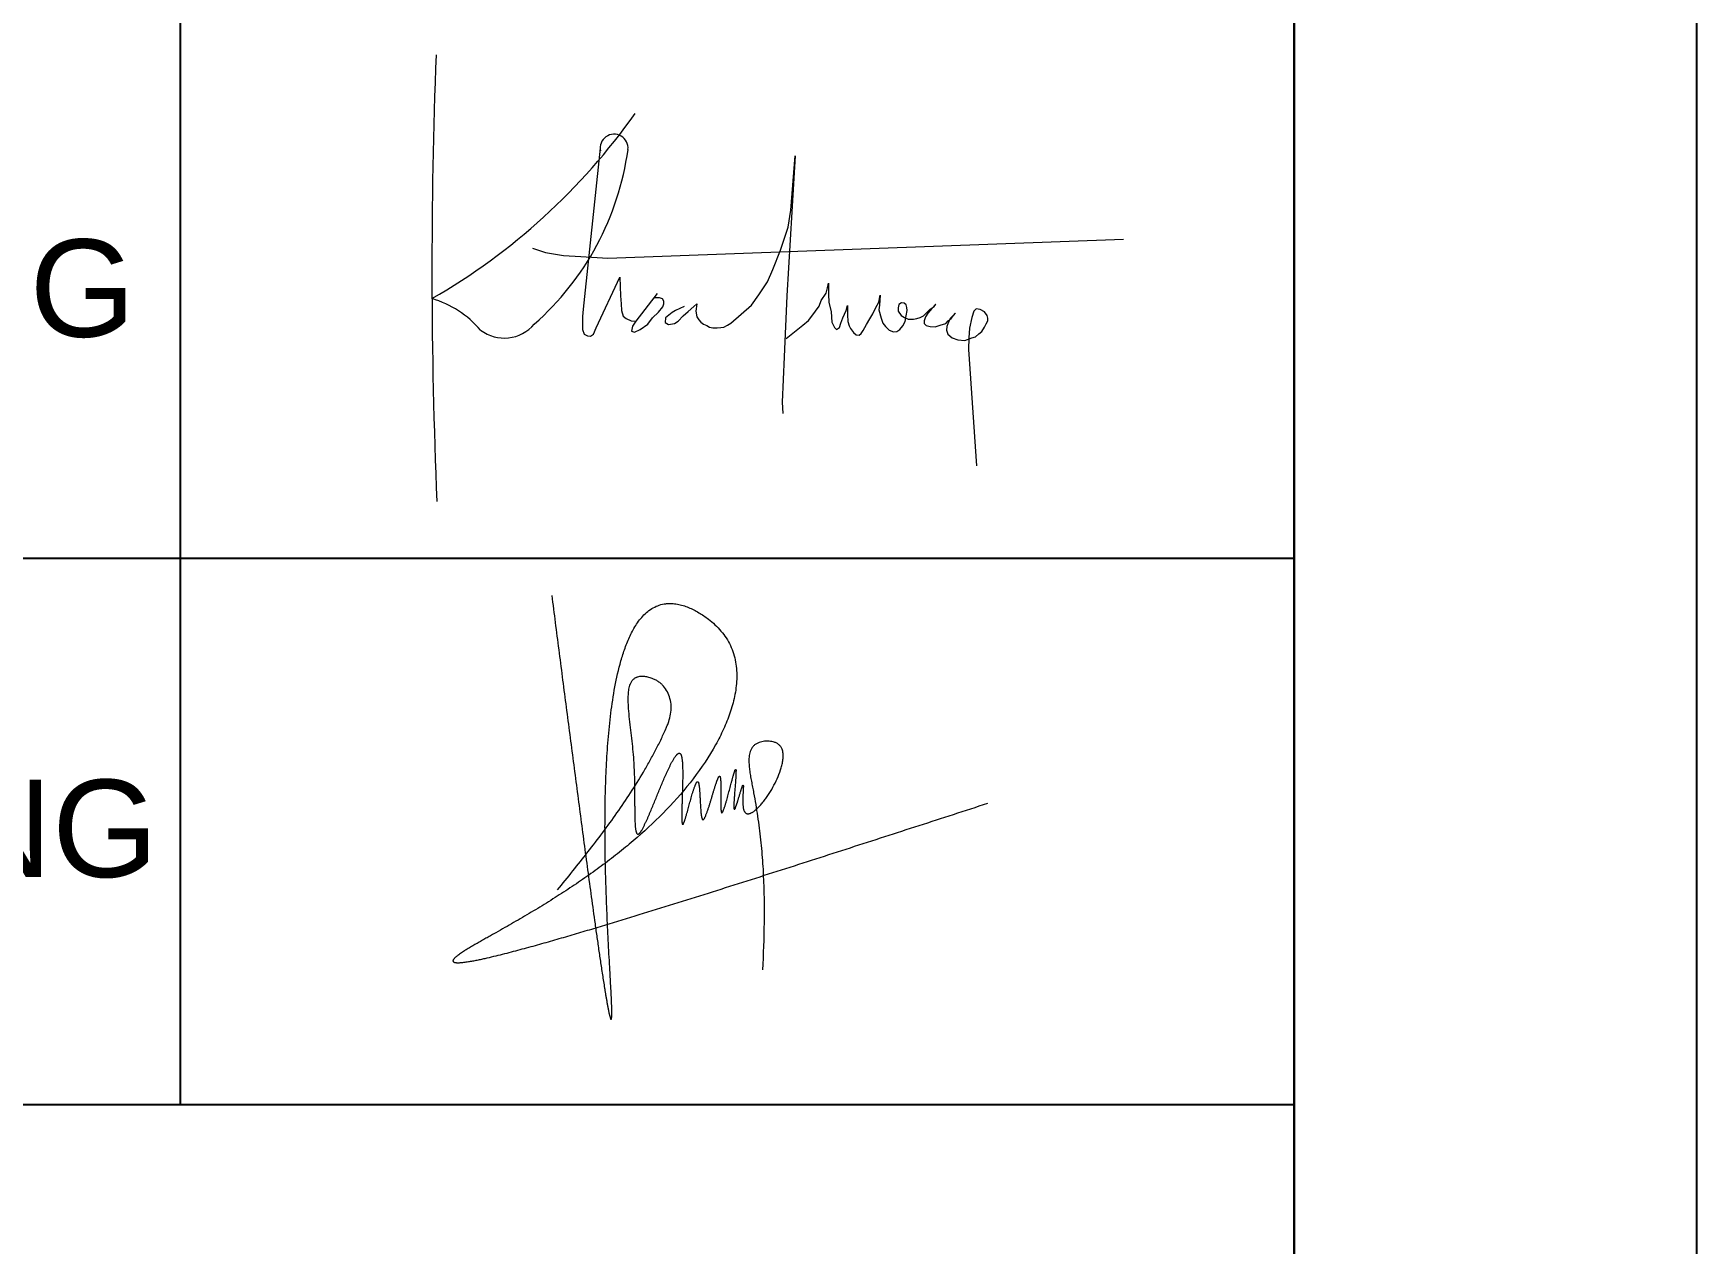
# Model space of a CAD drawing. Header units: millimetres. Extents: x 886808 to 1650903, y -1008069 to 230892.
# Drawn here: x 1071669 to 1083399, y -288127 to -279590 of the extents above; entities that cross this region are included whole.
import ezdxf

# ---------------------------------------------------------------- set-up
doc = ezdxf.new("R2010")
doc.units = ezdxf.units.MM
for name, color, linetype, lineweight in [('A-Wall', 113, 'Continuous', 30), ('co', 66, 'Continuous', 5), ('G-ANNO-TTLB', 6, 'Continuous', 18), ('hatch', 250, 'Continuous', 0)]:
    doc.layers.add(name, color=color, linetype=linetype, lineweight=lineweight)
doc.layers.add('CUA', color=75, linetype='Continuous')
doc.layers.add('TUONG', color=1, linetype='Continuous')
doc.styles.add('Arial_6', font='arial.ttf', dxfattribs={"height": 1.327769})

msp = doc.modelspace()

# ---------------------------------------------------------------- linework, layer by layer
at = {"layer": 'A-Wall', "linetype": 'Continuous', "transparency": 33554636}
msp.add_line((1080561.4, -203167.1), (1080561.4, -315881.7), dxfattribs=at)
at = {"layer": 'co', "transparency": 33554636}
for p, q in [((1075666.8, -280400.3), (1075546.6, -281535.5)), ((1077041.4, -280455), (1076982.9, -281441.8)), ((1077012.1, -280837.6), (1077041.4, -280455)), ((1076992.6, -280957), (1077012.1, -280837.6)), ((1076939, -281120.2), (1076992.6, -280957)), ((1075190, -281105.9), (1075281.8, -281136.5)), ((1075281.8, -281136.5), (1075407.4, -281157.4)), ((1075407.4, -281157.4), (1075529.9, -281163.9)), ((1075720, -281176.8), (1079356.5, -281041.7)), ((1076885.4, -281256.7), (1076939, -281120.2)), ((1075529.9, -281163.9), (1075720, -281176.8)), ((1076846.3, -281344.4), (1076885.4, -281256.7)), ((1075637.8, -281667), (1075804.4, -281310.5)), ((1075804.4, -281310.5), (1075809.1, -281442.2)), ((1076785.4, -281434.5), (1076846.3, -281344.4)), ((1077259.7, -281422.2), (1077270.9, -281385.7)), ((1077270.9, -281385.7), (1077277.2, -281352.2)), ((1077277.2, -281352.2), (1077277.2, -281431.8)), ((1075809.1, -281442.2), (1075813.8, -281498.6)), ((1075813.8, -281498.6), (1075816.6, -281545.6)), ((1076068, -281425.2), (1075917.4, -281620.9)), ((1076057.6, -281457.2), (1076051, -281459.1)), ((1076085.9, -281456.3), (1076057.6, -281457.2)), ((1076105.6, -281463.8), (1076085.9, -281456.3)), ((1076115.1, -281478.9), (1076105.6, -281463.8)), ((1076108.5, -281520.2), (1076115.1, -281499.5)), ((1076115.1, -281499.5), (1076115.1, -281478.9)), ((1076327.6, -281517.8), (1076349.3, -281498.9)), ((1076349.3, -281498.9), (1076341.7, -281549.9)), ((1076589.1, -281635.7), (1076734.2, -281507.6)), ((1076734.2, -281507.6), (1076785.4, -281434.5)), ((1076982.9, -281441.8), (1076963.4, -281873.1)), ((1077210.4, -281514.5), (1077226.3, -281474.8)), ((1077226.3, -281474.8), (1077259.7, -281422.2)), ((1077277.2, -281431.8), (1077278.8, -281487.5)), ((1077278.8, -281487.5), (1077294.8, -281554.3)), ((1077401.4, -281546.4), (1077411, -281509.8)), ((1077411, -281509.8), (1077411, -281547.9)), ((1077608.4, -281528.9), (1077630.7, -281487.5)), ((1077630.7, -281487.5), (1077641.9, -281436.6)), ((1077637.1, -281508.2), (1077632.3, -281541.6)), ((1077641.9, -281436.6), (1077637.1, -281508.2)), ((1077774, -281503.4), (1077769.2, -281527.3)), ((1077791.5, -281492.3), (1077774, -281503.4)), ((1077810.6, -281493.8), (1077791.5, -281492.3)), ((1077823.4, -281506.6), (1077810.6, -281493.8)), ((1077829.7, -281524.1), (1077823.4, -281506.6)), ((1078033.6, -281501.8), (1078004.9, -281532)), ((1078022.4, -281517.7), (1078033.6, -281501.8)), ((1075546.6, -281535.5), (1075542.6, -281587.6)), ((1075542.6, -281587.6), (1075542.6, -281638.3)), ((1075816.6, -281545.6), (1075829.8, -281585.2)), ((1075829.8, -281585.2), (1075850.5, -281602.1)), ((1075850.5, -281602.1), (1075886.3, -281618.1)), ((1075886.3, -281618.1), (1075920.2, -281621.8)), ((1075917.4, -281620.9), (1075893.8, -281656.7)), ((1076002.1, -281642.5), (1076036.9, -281598.3)), ((1076036.9, -281598.3), (1076079.3, -281556.9)), ((1076079.3, -281556.9), (1076108.5, -281520.2)), ((1076128.4, -281597.1), (1076125.5, -281630.1)), ((1076173.7, -281559.3), (1076128.4, -281597.1)), ((1076198.2, -281545.2), (1076173.7, -281559.3)), ((1076190.7, -281637.6), (1076216.2, -281619.7)), ((1076259.6, -281517.8), (1076198.2, -281545.2)), ((1076216.2, -281619.7), (1076251.1, -281583.9)), ((1076251.1, -281583.9), (1076287, -281551.8)), ((1076287, -281551.8), (1076327.6, -281517.8)), ((1076341.7, -281549.9), (1076348.4, -281589.5)), ((1076348.4, -281589.5), (1076361.6, -281612.2)), ((1076361.6, -281612.2), (1076377.6, -281628.2)), ((1077096, -281649.5), (1077136.6, -281614.9)), ((1077136.6, -281614.9), (1077160.3, -281584.4)), ((1077160.3, -281584.4), (1077210.4, -281514.5)), ((1077294.8, -281554.3), (1077299.5, -281627.5)), ((1077299.5, -281627.5), (1077318.6, -281665.7)), ((1077364.8, -281633.9), (1077379.1, -281597.3)), ((1077379.1, -281597.3), (1077401.4, -281546.4)), ((1077411, -281547.9), (1077411, -281576.6)), ((1077411, -281576.6), (1077414.2, -281622.7)), ((1077414.2, -281622.7), (1077423.7, -281653)), ((1077544.7, -281645), (1077568.6, -281603.6)), ((1077568.6, -281603.6), (1077589.3, -281568.6)), ((1077589.3, -281568.6), (1077608.4, -281528.9)), ((1077632.3, -281541.6), (1077648.2, -281600.5)), ((1077648.2, -281600.5), (1077659.4, -281635.5)), ((1077769.2, -281527.3), (1077769.2, -281549.5)), ((1077769.2, -281549.5), (1077788.4, -281579.8)), ((1077788.4, -281579.8), (1077813.8, -281595.7)), ((1077801.1, -281654.6), (1077818.6, -281622.7)), ((1077813.8, -281595.7), (1077837.7, -281606.8)), ((1077818.6, -281622.7), (1077823.4, -281583)), ((1077823.4, -281583), (1077831.3, -281544.8)), ((1077831.3, -281544.8), (1077829.7, -281524.1)), ((1077837.7, -281606.8), (1077875.9, -281606.8)), ((1077875.9, -281606.8), (1077899.8, -281602)), ((1077899.8, -281602), (1077923.7, -281594.1)), ((1077923.7, -281594.1), (1077947.6, -281583)), ((1077947.6, -281583), (1077969.9, -281560.7)), ((1077961.9, -281589.3), (1077950.8, -281618)), ((1077950.8, -281618), (1077950.8, -281637)), ((1077976.2, -281563.9), (1077961.9, -281589.3)), ((1077969.9, -281560.7), (1077993.7, -281536.8)), ((1078004.9, -281532), (1077976.2, -281563.9)), ((1077993.7, -281536.8), (1078022.4, -281517.7)), ((1078103.6, -281637), (1078121.1, -281618)), ((1078135.5, -281602), (1078117.9, -281638.6)), ((1078121.1, -281618), (1078141.8, -281602)), ((1078172.1, -281563.9), (1078135.5, -281602)), ((1078141.8, -281602), (1078159.3, -281581.4)), ((1078159.3, -281581.4), (1078172.1, -281563.9)), ((1078288.3, -281595.7), (1078270.8, -281670.5)), ((1078301, -281551.1), (1078288.3, -281595.7)), ((1078318.6, -281533.6), (1078301, -281551.1)), ((1078345.6, -281538.4), (1078318.6, -281533.6)), ((1078377.5, -281555.9), (1078345.6, -281538.4)), ((1078396.6, -281579.8), (1078377.5, -281555.9)), ((1078388.6, -281640.2), (1078399.8, -281618)), ((1078399.8, -281600.5), (1078396.6, -281579.8)), ((1078399.8, -281618), (1078399.8, -281600.5)), ((1075542.6, -281638.3), (1075542.6, -281680.1)), ((1075542.6, -281680.1), (1075553, -281712.2)), ((1075553, -281712.2), (1075578.5, -281723.4)), ((1075578.5, -281723.4), (1075599.2, -281727.2)), ((1075599.2, -281727.2), (1075620.8, -281711.2)), ((1075620.8, -281711.2), (1075637.8, -281667)), ((1075893.8, -281656.7), (1075888.2, -281690.5)), ((1075888.2, -281690.5), (1075909.8, -281698)), ((1075909.8, -281698), (1075949.4, -281680.2)), ((1075949.4, -281680.2), (1076002.1, -281642.5)), ((1076125.5, -281630.1), (1076149.1, -281644.2)), ((1076149.1, -281644.2), (1076190.7, -281637.6)), ((1076377.6, -281628.2), (1076396.5, -281641.4)), ((1076396.5, -281641.4), (1076418.2, -281651.8)), ((1076418.2, -281651.8), (1076438, -281662.2)), ((1076438, -281662.2), (1076460.7, -281666.9)), ((1076460.7, -281666.9), (1076492.8, -281668.8)), ((1076492.8, -281668.8), (1076517.4, -281665.9)), ((1076517.4, -281665.9), (1076539.1, -281662.2)), ((1076539.1, -281662.2), (1076564.6, -281649.9)), ((1076564.6, -281649.9), (1076589.1, -281635.7)), ((1076978.9, -281742.8), (1077096, -281649.5)), ((1077318.6, -281665.7), (1077333, -281678.4)), ((1077333, -281678.4), (1077353.7, -281665.7)), ((1077353.7, -281665.7), (1077364.8, -281633.9)), ((1077423.7, -281653), (1077431.7, -281672.1)), ((1077431.7, -281672.1), (1077452.4, -281700.7)), ((1077452.4, -281700.7), (1077471.5, -281716.6)), ((1077471.5, -281716.6), (1077492.2, -281718.2)), ((1077492.2, -281718.2), (1077506.5, -281707.1)), ((1077506.5, -281707.1), (1077520.9, -281686.4)), ((1077520.9, -281686.4), (1077544.7, -281645)), ((1077659.4, -281635.5), (1077678.5, -281659.3)), ((1077678.5, -281659.3), (1077705.6, -281683.2)), ((1077705.6, -281683.2), (1077735.8, -281695.9)), ((1077735.8, -281695.9), (1077758.1, -281692.7)), ((1077758.1, -281692.7), (1077780.4, -281678.4)), ((1077780.4, -281678.4), (1077801.1, -281654.6)), ((1077950.8, -281637), (1077966.7, -281651.4)), ((1077966.7, -281651.4), (1077993.7, -281659.3)), ((1077993.7, -281659.3), (1078028.8, -281660.9)), ((1078028.8, -281660.9), (1078065.4, -281648.2)), ((1078065.4, -281648.2), (1078103.6, -281637)), ((1078111.6, -281657.7), (1078110, -281684.8)), ((1078110, -281684.8), (1078119.5, -281711.8)), ((1078117.9, -281638.6), (1078111.6, -281657.7)), ((1078119.5, -281711.8), (1078149.8, -281738.9)), ((1078149.8, -281738.9), (1078189.6, -281753.2)), ((1078237.4, -281756.4), (1078286.7, -281738.9)), ((1078267.6, -281738.9), (1078264.4, -281821.6)), ((1078270.8, -281670.5), (1078267.6, -281738.9)), ((1078286.7, -281738.9), (1078313.8, -281730.9)), ((1078313.8, -281730.9), (1078337.7, -281710.2)), ((1078337.7, -281710.2), (1078358.4, -281694.3)), ((1078358.4, -281694.3), (1078375.9, -281664.1)), ((1078375.9, -281664.1), (1078388.6, -281640.2)), ((1078189.6, -281753.2), (1078237.4, -281756.4)), ((1078264.4, -281821.6), (1078320.8, -282641.6)), ((1076963.4, -281873.1), (1076950.5, -282192.2)), ((1076950.5, -282192.2), (1076955.5, -282271.6))]:
    msp.add_line(p, q, dxfattribs=at)
for centre, radius, start, end in [((1112920.1, -281253.1), 38439.6, 177.7463, 182.44478), ((1072218.4, -277540.9), 4527, 299.98712, 324.71517), ((1075765.2, -280400.3), 98.4, 354.1456, 191.63233), ((1073881.7, -280139.2), 1999.9, 311.32961, 352.20761), ((1074278.1, -282149.4), 716.9, 40.52329, 73.55315), ((1074990.4, -281463.9), 276.2, 232.68133, 320.14702)]:
    msp.add_arc(centre, radius, start, end, dxfattribs=at)
at = {"layer": 'CUA', "color": 4, "transparency": 33554636}
for p, q in [((1072705.6, -271733), (1072705.6, -287145.6)), ((1051093.7, -283292.5), (1080561.4, -283292.5)), ((1051093.7, -287145.6), (1080561.4, -287145.6))]:
    msp.add_line(p, q, dxfattribs=at)
at = {"layer": 'Defpoints', "transparency": 33554636}
msp.add_lwpolyline([(915979, -318719.3), (1083399.1, -318719.3), (1083399.1, -200329.5), (915979, -200329.5)], close=True, dxfattribs=at)
at = {"layer": 'G-ANNO-TTLB', "lineweight": 9, "transparency": 33554636}
for points, knots in [([(1075325.3, -283555.1), (1075341.7, -283682.5), (1075374.6, -283937.4), (1075424, -284319.6), (1075473.7, -284701.8), (1075515.5, -285020.3), (1075549.3, -285275), (1075574.9, -285466), (1075600.9, -285657), (1075622.9, -285816.1), (1075640.8, -285943.3), (1075654.5, -286038.7), (1075666.1, -286118.2), (1075675.5, -286181.7), (1075682.8, -286229.3), (1075690.1, -286276.9), (1075696.4, -286316.6), (1075701.6, -286348.3), (1075705.5, -286372.1), (1075709.6, -286395.8), (1075713.7, -286419.6), (1075717.3, -286439.3), (1075720.2, -286455.1), (1075722.6, -286466.9), (1075724.6, -286476.7), (1075726.2, -286484.6), (1075727.3, -286490.5), (1075728.5, -286496.5), (1075729.7, -286502.5), (1075731.1, -286508.4), (1075732.3, -286513.2), (1075733.5, -286516.9), (1075734.3, -286519.6), (1075735.3, -286522.4), (1075736.2, -286525.2), (1075737, -286528.1), (1075737.6, -286530.6), (1075738, -286532.5), (1075738.2, -286533.6), (1075738.4, -286534.7), (1075738.6, -286536.1), (1075738.9, -286537.7), (1075739.3, -286539.2), (1075739.9, -286540.6), (1075740.6, -286541.6), (1075741.3, -286542.3), (1075741.9, -286542.7), (1075742.6, -286543.1), (1075743.6, -286543.5), (1075744.7, -286543.6), (1075745.6, -286543.5), (1075746.2, -286543.2), (1075746.7, -286542.8), (1075747.2, -286542.2), (1075747.6, -286541), (1075747.8, -286539.4), (1075747.9, -286537.5), (1075747.9, -286535.9), (1075747.8, -286534.7), (1075747.8, -286533.5), (1075747.9, -286532), (1075747.9, -286530.3), (1075748, -286528.2), (1075748.2, -286525.7), (1075748.6, -286521.9), (1075749.1, -286517.4), (1075749.4, -286511.7), (1075749.5, -286505.8), (1075749.5, -286499.7), (1075749.4, -286493.5), (1075749.3, -286487.3), (1075749.1, -286479.2), (1075748.9, -286469.3), (1075748.5, -286453.8), (1075747.9, -286434.3), (1075746.9, -286410.6), (1075745.4, -286379.2), (1075743.4, -286340), (1075740.9, -286292.9), (1075738.2, -286245.8), (1075734.7, -286183.1), (1075730.3, -286104.6), (1075725.3, -286010.5), (1075720.6, -285916.3), (1075716.2, -285822.1), (1075711, -285696.5), (1075705.6, -285539.5), (1075701.6, -285350.9), (1075700.4, -285162.3), (1075702.5, -284973.8), (1075708.7, -284785.3), (1075720, -284597), (1075737.9, -284409.2), (1075764.5, -284222.5), (1075797.1, -284068.6), (1075833.1, -283948), (1075866.6, -283859.8), (1075909.2, -283775.4), (1075964.4, -283698.4), (1076025.5, -283647.2), (1076083.4, -283621.5), (1076117.6, -283614), (1076140.1, -283611.9), (1076153.7, -283611.2), (1076177.6, -283611.3), (1076211.5, -283615.4), (1076251.2, -283625.3), (1076289.7, -283639.3), (1076326.8, -283656.4), (1076374.5, -283682.7), (1076425.2, -283717.1), (1076477.2, -283761), (1076519.8, -283805), (1076556.8, -283853.9), (1076596.7, -283925.3), (1076627, -284023.6), (1076633.6, -284146.4), (1076617.2, -284268), (1076583.8, -284385.8), (1076538, -284499.2), (1076457.5, -284657.3), (1076327.9, -284850.7), (1076139, -285067.6), (1075964.4, -285231.6), (1075817.4, -285354.3), (1075703.9, -285442.4), (1075587.8, -285526.9), (1075469.4, -285608), (1075348.9, -285686.3), (1075247.2, -285749.3), (1075165.1, -285798.5), (1075103.2, -285834.9), (1075041.1, -285870.9), (1074978.8, -285906.5), (1074926.7, -285935.9), (1074885, -285959.5), (1074853.7, -285977.1), (1074822.5, -285994.8), (1074791.3, -286012.6), (1074765.5, -286027.6), (1074744.9, -286039.8), (1074725.5, -286051.4), (1074706.8, -286062.9), (1074689, -286074.5), (1074675.8, -286083.4), (1074665.1, -286091.2), (1074656.7, -286097.7), (1074650.5, -286102.8), (1074645.5, -286107.2), (1074641.7, -286110.9), (1074638.9, -286113.7), (1074636.3, -286116.6), (1074633.9, -286119.8), (1074631.6, -286123.2), (1074630, -286126.3), (1074629.2, -286128.8), (1074628.9, -286130.5), (1074629, -286131.8), (1074629.2, -286133.1), (1074629.9, -286135.4), (1074631.8, -286138.3), (1074635.1, -286140.6), (1074638.3, -286141.8), (1074640.9, -286142.5), (1074643.6, -286143.1), (1074646.9, -286143.7), (1074650.8, -286144.2), (1074654.7, -286144.5), (1074660, -286144.8), (1074666.6, -286144.9), (1074674.6, -286144.6), (1074682.6, -286144.1), (1074690.5, -286143.5), (1074701.1, -286142.5), (1074714.3, -286140.9), (1074730.1, -286138.6), (1074745.8, -286136.1), (1074761.5, -286133.4), (1074782.4, -286129.5), (1074808.4, -286124.3), (1074839.6, -286117.7), (1074881, -286108.4), (1074932.7, -286096.1), (1074994.5, -286080.6), (1075056.2, -286064.6), (1075138.2, -286042.6), (1075240.6, -286014.3), (1075363.1, -285979.4), (1075485.5, -285943.7), (1075607.6, -285907.4), (1075770.4, -285858.5), (1075973.5, -285796.3), (1076216.9, -285720.7), (1076460, -285644.3), (1076703, -285567.3), (1077026.7, -285464), (1077431.1, -285334), (1077916.1, -285177.1), (1078239.4, -285072.3), (1078401, -285019.9)], [0, 0, 0, 0, 1.0080318, 2.0160637, 3.0240955, 4.0321274, 4.5361433, 5.0401592, 5.5441752, 6.0481911, 6.3001991, 6.552207, 6.804215, 6.930219, 7.0562229, 7.1822269, 7.3082309, 7.3712329, 7.4342349, 7.4972369, 7.5602389, 7.6232409, 7.6547419, 7.6862429, 7.7177438, 7.7334943, 7.7492448, 7.7649953, 7.7807458, 7.7964963, 7.8122468, 7.8201221, 7.8279973, 7.8358726, 7.8437478, 7.8516231, 7.8594983, 7.863436, 7.8654048, 7.8673736, 7.8713112, 7.8752488, 7.8791864, 7.8831241, 7.8870617, 7.8890305, 7.8909993, 7.8929681, 7.8949369, 7.8988746, 7.9008434, 7.9028122, 7.904781, 7.9067498, 7.9106874, 7.9146251, 7.9185627, 7.9225003, 7.9244691, 7.9264379, 7.9303756, 7.9343132, 7.9382508, 7.9461261, 7.9540013, 7.9697518, 7.9855023, 8.0012528, 8.0170033, 8.0327538, 8.0485043, 8.0642548, 8.0950784, 8.1259021, 8.1875494, 8.2491967, 8.310844, 8.4341386, 8.5574332, 8.6807278, 8.8040224, 9.0506116, 9.2972008, 9.54379, 9.7903792, 10.0369684, 10.5301468, 11.0233252, 11.5165036, 12.009682, 12.5028603, 12.9960387, 13.4892171, 13.9823955, 14.4755739, 14.7221631, 14.9687523, 15.2153415, 15.4619307, 15.7085199, 15.8318145, 15.9551091, 15.9817886, 16.0084681, 16.0618271, 16.168545, 16.2752629, 16.3819809, 16.4886988, 16.5954168, 16.8088527, 16.9686385, 17.1284244, 17.2882103, 17.4479961, 17.7675678, 18.0871396, 18.4067113, 18.726283, 19.0458547, 19.3654265, 20.116469, 20.8675115, 21.6185541, 21.9940753, 22.3695966, 22.7451179, 23.1206391, 23.4961604, 23.8716817, 24.0594423, 24.2472029, 24.4349636, 24.6227242, 24.8104848, 24.9043651, 24.9982454, 25.0921258, 25.1860061, 25.2798864, 25.3268266, 25.3737667, 25.4570875, 25.4987479, 25.5404083, 25.5820686, 25.6028988, 25.623729, 25.6445592, 25.6549743, 25.6653894, 25.6758045, 25.6862196, 25.6966347, 25.7070498, 25.7122574, 25.7174649, 25.7200687, 25.7226725, 25.72788, 25.7382951, 25.7487102, 25.7591253, 25.7643328, 25.7695404, 25.7799555, 25.7903706, 25.8007857, 25.8112008, 25.832031, 25.8528612, 25.8736914, 25.8945216, 25.9153517, 25.9570121, 25.9986725, 26.0403329, 26.0819933, 26.1236537, 26.2069745, 26.2902952, 26.373616, 26.5402575, 26.7068991, 26.8735406, 27.0401822, 27.3734653, 27.7067484, 28.0400315, 28.3733146, 28.7065977, 29.3731638, 30.03973, 30.7062962, 31.3728624, 32.0394286, 33.372561, 34.7056934, 36.0388257, 36.0388257, 36.0388257, 36.0388257]), ([(1075366.4, -285631.4), (1075438.2, -285542.5), (1075581.9, -285364.6), (1075754.1, -285136.4), (1075882.5, -284947.2), (1075957.9, -284825.7), (1076014.7, -284726.5), (1076055.4, -284651), (1076087.6, -284587.2), (1076112.2, -284535.7), (1076126.1, -284505.5), (1076135.3, -284483.8), (1076142.2, -284466.7), (1076153.3, -284436.3), (1076165.3, -284391.6), (1076169.9, -284336), (1076161.5, -284282.9), (1076142.8, -284234.7), (1076119.7, -284200.2), (1076096.5, -284176.7), (1076076.9, -284161.5), (1076055.5, -284149.2), (1076031.1, -284138.7), (1076003.9, -284130.7), (1075979.2, -284126.7), (1075959.1, -284126.1), (1075944.1, -284127.2), (1075931.9, -284129.8), (1075922.4, -284133.2), (1075912, -284138.1), (1075899.3, -284147.1), (1075886.9, -284162), (1075877.9, -284179.2), (1075869.5, -284203.6), (1075864.1, -284235.5), (1075862, -284274), (1075862.5, -284312.7), (1075865.5, -284364.1), (1075871.8, -284428.1), (1075880.8, -284504.8), (1075889.9, -284581.5), (1075897.9, -284658.3), (1075903.7, -284731.8), (1075907, -284801.9), (1075908.8, -284868.6), (1075909.5, -284924.2), (1075909.8, -284968.6), (1075910, -285002), (1075910.1, -285035.4), (1075910.3, -285068.7), (1075910.7, -285102.1), (1075911.3, -285129.8), (1075912.1, -285152.1), (1075912.9, -285165.9), (1075913.7, -285177), (1075914.4, -285185.3), (1075915.2, -285193.6), (1075916.3, -285201.9), (1075917.3, -285208.8), (1075918.4, -285214.2), (1075919.3, -285218.3), (1075920.4, -285222.3), (1075921.5, -285225.6), (1075922.4, -285228.2), (1075923.5, -285230.8), (1075925.1, -285233.9), (1075927.5, -285236.6), (1075929.9, -285238.2), (1075931.9, -285238.9), (1075933.9, -285238.9), (1075936, -285238.4), (1075938, -285237.5), (1075940.4, -285236), (1075942.5, -285234.2), (1075944.4, -285232.2), (1075946.3, -285230.1), (1075948.5, -285227.4), (1075951.2, -285223.9), (1075953.9, -285219.9), (1075957.6, -285214.3), (1075961.9, -285207), (1075966.9, -285198.1), (1075971.6, -285189.1), (1075976.2, -285180.1), (1075982.1, -285167.9), (1075989.3, -285152.6), (1075997.7, -285134.1), (1076005.9, -285115.6), (1076013.9, -285096.9), (1076024.5, -285072), (1076037.5, -285040.8), (1076052.9, -285003.3), (1076068.3, -284965.8), (1076083.8, -284928.2), (1076099.4, -284890.8), (1076115.2, -284853.4), (1076128.7, -284822.4), (1076139.8, -284797.7), (1076148.3, -284779.3), (1076157, -284761), (1076166.1, -284742.8), (1076174, -284727.9), (1076180.6, -284716.1), (1076185.7, -284707.3), (1076191.1, -284698.7), (1076196.8, -284690.3), (1076202, -284683.6), (1076206.4, -284678.5), (1076210, -284674.9), (1076213.2, -284672.1), (1076216, -284670.2), (1076218.3, -284668.9), (1076220.3, -284668.1), (1076221.9, -284667.6), (1076223.2, -284667.5), (1076224.4, -284667.5), (1076226.1, -284667.7), (1076228.2, -284668.3), (1076230.5, -284669.6), (1076232.4, -284671.3), (1076234, -284673.3), (1076235.3, -284675.5), (1076236.4, -284677.9), (1076237.7, -284681), (1076239, -284684.7), (1076240.2, -284688.8), (1076241.4, -284693.9), (1076242.7, -284700.3), (1076243.9, -284708), (1076245.2, -284718.4), (1076246.4, -284731.5), (1076247.4, -284747.1), (1076248.1, -284762.8), (1076248.6, -284778.5), (1076248.8, -284794.2), (1076249, -284815.1), (1076248.8, -284841.3), (1076248.2, -284883.1), (1076247, -284925), (1076245.7, -284966.8), (1076244.7, -284998.2), (1076243.8, -285024.3), (1076243.2, -285045.3), (1076242.8, -285061), (1076242.5, -285076.6), (1076242.2, -285092.4), (1076242.1, -285108.1), (1076242.2, -285121.1), (1076242.4, -285130.3), (1076242.5, -285135.6), (1076242.6, -285139.5), (1076242.8, -285143.5), (1076243.1, -285146.7), (1076243.3, -285149.2), (1076243.6, -285151.7), (1076244, -285154.2), (1076244.4, -285156.8), (1076244.6, -285158.4), (1076244.8, -285159.8), (1076244.9, -285160.8), (1076245, -285161.9), (1076245.1, -285163.4), (1076245.4, -285165.2), (1076246, -285167.1), (1076247.2, -285168.5), (1076248.9, -285169), (1076250.1, -285169), (1076250.8, -285168.8), (1076251.4, -285168.7), (1076252, -285168.3), (1076252.7, -285167.6), (1076253.3, -285166.9), (1076254, -285165.7), (1076254.6, -285164.3), (1076255.1, -285162.9), (1076255.6, -285161.5), (1076256.2, -285159.9), (1076257, -285158), (1076257.8, -285156), (1076258.7, -285153.9), (1076259.6, -285151.7), (1076260.5, -285149.5), (1076261.7, -285146.5), (1076263.1, -285142.6), (1076265.2, -285136.3), (1076267.7, -285128.1), (1076270.5, -285118.4), (1076273.4, -285108.8), (1076277.1, -285096), (1076281.6, -285079.9), (1076286.9, -285060.5), (1076292.2, -285041.2), (1076297.5, -285021.8), (1076302.9, -285002.5), (1076308.3, -284983.2), (1076313.9, -284963.9), (1076318.6, -284947.8), (1076322.6, -284935.1), (1076325.7, -284925.6), (1076328.9, -284916), (1076332.1, -284906.4), (1076335, -284898.5), (1076337.6, -284892.5), (1076339.7, -284888.1), (1076341.5, -284884.4), (1076342.9, -284881.3), (1076343.8, -284879.3), (1076344.6, -284877.7), (1076345.3, -284876), (1076346.3, -284874), (1076347.4, -284872.2), (1076348.6, -284870.9), (1076349.5, -284870.1), (1076350.5, -284869.5), (1076352.2, -284869), (1076354.4, -284868.8), (1076356.9, -284869.4), (1076358.6, -284871), (1076359.7, -284873.3), (1076360.4, -284876), (1076360.9, -284878.8), (1076361.4, -284881.3), (1076361.9, -284883.7), (1076362.5, -284886.5), (1076363.2, -284890), (1076364, -284894.1), (1076364.9, -284899.6), (1076365.8, -284906.8), (1076366.6, -284915.6), (1076367.3, -284924.3), (1076368, -284933), (1076368.6, -284941.7), (1076369.4, -284953.2), (1076370.2, -284967.7), (1076371.1, -284985.1), (1076372, -285002.5), (1076372.9, -285019.8), (1076373.8, -285037.2), (1076374.9, -285054.6), (1076376, -285069.1), (1076376.9, -285080.6), (1076377.8, -285089.2), (1076378.8, -285098), (1076379.9, -285105.3), (1076380.8, -285111), (1076381.5, -285115.1), (1076382.3, -285119.2), (1076383.1, -285122.6), (1076383.9, -285125.4), (1076384.7, -285127.6), (1076385.5, -285129.8), (1076386.6, -285132.2), (1076387.6, -285133.9), (1076388.5, -285135), (1076389.3, -285135.7), (1076390, -285136), (1076390.6, -285136.2), (1076391.2, -285136.2), (1076392.1, -285136.2), (1076393.4, -285135.8), (1076395.2, -285134.8), (1076397.8, -285132.8), (1076400.4, -285129.9), (1076402.2, -285126.9), (1076403.5, -285124.3), (1076404.4, -285122.2), (1076405.5, -285120), (1076406.9, -285116.8), (1076409.5, -285111.2), (1076413.2, -285103), (1076417.1, -285093.1), (1076420.7, -285083.1), (1076424.2, -285073), (1076427.6, -285063), (1076431, -285052.8), (1076435.4, -285039.3), (1076440.7, -285022.4), (1076446.9, -285002), (1076453.1, -284981.7), (1076459.2, -284961.3), (1076465.3, -284940.9), (1076470.5, -284923.9), (1076474.7, -284910.4), (1076478, -284900.2), (1076481.2, -284890.1), (1076484.5, -284879.9), (1076487.3, -284871.5), (1076489.7, -284864.8), (1076491.6, -284859.9), (1076493.7, -284855.1), (1076495.5, -284851.1), (1076496.9, -284847.8), (1076497.9, -284845.3), (1076498.7, -284843.2), (1076499.4, -284841.5), (1076500, -284839.7), (1076500.8, -284837.5), (1076501.9, -284835.1), (1076503.4, -284832.9), (1076506.1, -284830.5), (1076510.4, -284829.3), (1076512.6, -284831.4), (1076513.5, -284834), (1076513.9, -284836.6), (1076514.1, -284838.8), (1076514.2, -284840.4), (1076514.4, -284841.9), (1076514.6, -284843.8), (1076515, -284847), (1076515.5, -284851.3), (1076516.1, -284855.8), (1076516.4, -284860), (1076516.7, -284864.1), (1076516.9, -284868.3), (1076517.1, -284873.9), (1076517.2, -284881), (1076517.3, -284889.5), (1076517.4, -284897.8), (1076517.5, -284908.9), (1076517.5, -284922.7), (1076517.4, -284939.4), (1076517.3, -284956.1), (1076517.1, -284972.8), (1076517, -284989.5), (1076516.9, -285006.2), (1076517, -285019.9), (1076517.1, -285031), (1076517.3, -285039.5), (1076517.5, -285048.1), (1076517.8, -285055.1), (1076518.1, -285060.5), (1076518.4, -285064.4), (1076518.8, -285068.1), (1076519.1, -285071.4), (1076519.5, -285074.2), (1076519.9, -285076.4), (1076520.2, -285078.4), (1076520.5, -285080.1), (1076520.8, -285081.8), (1076521.3, -285083.9), (1076522, -285085.7), (1076522.7, -285086.7), (1076523.2, -285087.1), (1076523.7, -285087.3), (1076524.2, -285087.4), (1076524.9, -285087.3), (1076525.9, -285086.9), (1076527.1, -285086.1), (1076529.4, -285084.2), (1076531.6, -285081.2), (1076533.1, -285078.1), (1076534, -285075.6), (1076534.6, -285073.7), (1076535.3, -285071.7), (1076536.2, -285069.1), (1076537.9, -285064.6), (1076540.1, -285059.1), (1076542.3, -285053.2), (1076544.6, -285046.7), (1076547.2, -285038.4), (1076550.2, -285028.5), (1076553.1, -285018.6), (1076556, -285008.6), (1076559.8, -284995.3), (1076564.5, -284978.7), (1076569.9, -284958.7), (1076575.2, -284938.7), (1076580.5, -284918.6), (1076585.8, -284898.6), (1076590.2, -284881.9), (1076593.8, -284868.6), (1076596.6, -284858.6), (1076599.3, -284848.6), (1076602.1, -284838.6), (1076604.3, -284830.2), (1076606.1, -284823.5), (1076607.6, -284818.5), (1076608.9, -284814.4), (1076610.1, -284811.3), (1076611.3, -284808.1), (1076612.8, -284804.2), (1076614.5, -284799.3), (1076615.6, -284795), (1076616.3, -284791.3), (1076616.8, -284789), (1076617.4, -284787.4), (1076618, -284786.2), (1076618.8, -284785.2), (1076619.6, -284784.5), (1076620.3, -284784), (1076621.2, -284783.6), (1076622.3, -284783.2), (1076623.5, -284783.1), (1076624.4, -284783.5), (1076624.9, -284784.3), (1076625.2, -284785.5), (1076625.3, -284786.9), (1076625.2, -284789), (1076624.9, -284791.4), (1076624.7, -284793.7), (1076624.5, -284795.8), (1076624.3, -284798.3), (1076624.2, -284801), (1076624.2, -284803.5), (1076624.3, -284806.7), (1076624.5, -284809.7), (1076624.5, -284812.8), (1076624.5, -284816), (1076624.4, -284820.2), (1076624, -284826.7), (1076623.3, -284834.8), (1076622.6, -284844), (1076622, -284852.9), (1076621.2, -284864.8), (1076620.1, -284879.6), (1076618.1, -284903.7), (1076616.2, -284927.5), (1076614.3, -284951.5), (1076612.9, -284969.5), (1076612, -284984.3), (1076611.3, -284996.3), (1076610.7, -285005.4), (1076610.1, -285014.6), (1076609.7, -285022.2), (1076609.6, -285028.1), (1076609.7, -285032.3), (1076610, -285036.4), (1076610.2, -285040.6), (1076610.3, -285044.3), (1076610.2, -285047.6), (1076610.1, -285049.8), (1076610, -285051.6), (1076609.8, -285053.5), (1076609.7, -285055.9), (1076609.8, -285058.5), (1076610.3, -285060.1), (1076611.1, -285061.1), (1076612.1, -285061.7), (1076614.1, -285061.7), (1076616.1, -285061.1), (1076617.3, -285060.3), (1076618.4, -285059.3), (1076619.4, -285057.8), (1076620.3, -285055.7), (1076621, -285053.3), (1076621.4, -285051.3), (1076621.7, -285049.6), (1076622.1, -285048), (1076622.6, -285046.1), (1076623.3, -285043.8), (1076624.3, -285040.9), (1076625.6, -285037.5), (1076627.3, -285033.4), (1076628.9, -285029.4), (1076630.5, -285025.3), (1076632, -285021.1), (1076633.5, -285016.4), (1076635.1, -285011.3), (1076636.7, -285005.7), (1076638.3, -285000), (1076640.6, -284992.6), (1076643.4, -284983.3), (1076646.8, -284972.4), (1076650.1, -284961.5), (1076653.4, -284950.5), (1076656.3, -284940.9), (1076658.6, -284933.2), (1076660.3, -284927.5), (1076662.1, -284922.1), (1076663.8, -284917.2), (1076665.2, -284913.4), (1076666.4, -284910.2), (1076667.4, -284907.5), (1076668.4, -284904.5), (1076669.4, -284901.6), (1076670.2, -284899), (1076670.8, -284897), (1076671.5, -284895.1), (1076672.2, -284893.5), (1076672.8, -284892.6), (1076673.2, -284892.1), (1076673.6, -284891.9), (1076673.9, -284891.9), (1076674.2, -284892.1), (1076674.4, -284892.2), (1076674.7, -284892.6), (1076675.2, -284893.4), (1076675.8, -284894.7), (1076676.5, -284896.9), (1076676.9, -284899.5), (1076677, -284902.4), (1076676.8, -284905.2), (1076676.4, -284907.5), (1076676.2, -284909.3), (1076676, -284911.2), (1076675.8, -284913.5), (1076675.6, -284917.3), (1076675.4, -284922.2), (1076675.4, -284928.1), (1076675.1, -284935.9), (1076674.6, -284945.3), (1076673.9, -284956.5), (1076673.4, -284967.5), (1076673, -284978.6), (1076672.8, -284989.7), (1076672.6, -285000.7), (1076672.7, -285015.5), (1076673.2, -285030.3), (1076674.6, -285045), (1076675.9, -285054.1), (1076677.5, -285061.3), (1076679.4, -285068.5), (1076682, -285075.4), (1076685.8, -285081.8), (1076689.4, -285086.2), (1076692.9, -285089.3), (1076696, -285091.3), (1076699.3, -285092.9), (1076703.9, -285094.2), (1076709.5, -285094.7), (1076715, -285094.2), (1076720, -285093.1), (1076724.5, -285091.7), (1076729.7, -285089.7), (1076736, -285086.6), (1076743.2, -285082.3), (1076752.5, -285076.1), (1076763.4, -285067.4), (1076780, -285052.3), (1076799.1, -285032), (1076820.4, -285006.1), (1076840.3, -284979.1), (1076865.1, -284941.9), (1076893.3, -284893.7), (1076922.3, -284833.2), (1076941.6, -284780.7), (1076952.5, -284737.3), (1076957.6, -284704.1), (1076958, -284670.5), (1076952.8, -284644.9), (1076945, -284628.5), (1076939.5, -284619.8), (1076932.7, -284612), (1076925, -284605.2), (1076916.4, -284599.4), (1076904.2, -284593), (1076888, -284587.3), (1076867.7, -284583.3), (1076847.2, -284581.9), (1076826.6, -284582.8), (1076806.4, -284586), (1076786.7, -284591.5), (1076768.2, -284600), (1076751.8, -284612), (1076738.4, -284627.4), (1076728.5, -284645.2), (1076721.9, -284664.4), (1076717.9, -284684.3), (1076715.3, -284711.2), (1076715.8, -284744.9), (1076719.9, -284785.2), (1076726.1, -284825.2), (1076733.5, -284865.4), (1076741.5, -284906), (1076751.7, -284960.8), (1076768.4, -285056.8), (1076788.7, -285194.7), (1076806.8, -285360.9), (1076822.3, -285583.3), (1076825.7, -285862), (1076816.6, -286084.7), (1076812, -286196.1)], [0, 0, 0, 0, 0.8969284, 1.7938568, 2.2423211, 2.6907853, 2.9150174, 3.1392495, 3.3634816, 3.4755976, 3.5877137, 3.6239483, 3.6601828, 3.732652, 3.8775903, 4.0225287, 4.167467, 4.296661, 4.4258549, 4.4904519, 4.5550489, 4.6196459, 4.6842429, 4.7627277, 4.8412126, 4.880455, 4.9196974, 4.9589399, 4.9785611, 4.9981823, 5.0486683, 5.0991544, 5.1496405, 5.2001266, 5.3010987, 5.4020708, 5.503043, 5.6040151, 5.8059594, 6.0079037, 6.209848, 6.4117923, 6.6137365, 6.7881859, 6.9626352, 7.1370846, 7.2243093, 7.3115339, 7.3987586, 7.4859833, 7.573208, 7.6604326, 7.704045, 7.7476573, 7.7694635, 7.7912696, 7.8130758, 7.834882, 7.8566881, 7.8675912, 7.8784943, 7.8893974, 7.9003005, 7.905752, 7.9112036, 7.9221067, 7.9330097, 7.9384613, 7.9439128, 7.9493644, 7.9548159, 7.9602675, 7.965719, 7.9766221, 7.9820736, 7.9875252, 7.9984282, 8.0093313, 8.0225974, 8.0358635, 8.0623957, 8.0889279, 8.1154601, 8.1419923, 8.1685245, 8.2215889, 8.2746533, 8.3277177, 8.3807821, 8.4338465, 8.5399753, 8.6461041, 8.7522329, 8.8583617, 8.9644905, 9.0706193, 9.1767481, 9.2298125, 9.2828769, 9.3359413, 9.3890057, 9.4420701, 9.4686023, 9.4951345, 9.5216667, 9.5481989, 9.5747311, 9.5879972, 9.6012633, 9.6145294, 9.6211624, 9.6277955, 9.6344285, 9.6377451, 9.6410616, 9.6443781, 9.6476946, 9.6543277, 9.6609607, 9.6675938, 9.6742268, 9.6808599, 9.6874929, 9.694126, 9.7073921, 9.717655, 9.727918, 9.7484439, 9.7689697, 9.7894956, 9.8305474, 9.8715992, 9.912651, 9.9537027, 9.9947545, 10.0358063, 10.1179099, 10.2000134, 10.3642205, 10.4463241, 10.5284276, 10.6105312, 10.651583, 10.6926348, 10.7336865, 10.7747383, 10.8157901, 10.8568419, 10.8773678, 10.8876307, 10.8978936, 10.9081566, 10.9184195, 10.923551, 10.9286825, 10.9389454, 10.9440769, 10.9492084, 10.9517741, 10.9543398, 10.9569056, 10.9594713, 10.9646028, 10.9697343, 10.9748657, 10.9799972, 10.9825629, 10.9838458, 10.9851287, 10.9876944, 10.9902601, 10.9928259, 10.9953916, 11.0005231, 11.0030888, 11.0056546, 11.010786, 11.0159175, 11.021049, 11.0276112, 11.0341734, 11.0407355, 11.0472977, 11.0604221, 11.0735465, 11.0997952, 11.126044, 11.1522928, 11.1785415, 11.231039, 11.2835365, 11.3360341, 11.3885316, 11.4410291, 11.4935266, 11.5460241, 11.5985216, 11.6247704, 11.6510191, 11.6772679, 11.7035167, 11.7297654, 11.7428898, 11.7560142, 11.7691385, 11.7757007, 11.7822629, 11.785544, 11.7888251, 11.7953873, 11.8019495, 11.8052306, 11.8085117, 11.8117928, 11.8150739, 11.8216361, 11.8281983, 11.8347604, 11.8413226, 11.8478848, 11.854447, 11.8610092, 11.8666988, 11.8723883, 11.8837675, 11.8951466, 11.9065257, 11.929284, 11.9520422, 11.9748005, 11.9975588, 12.020317, 12.0430753, 12.0885918, 12.1341083, 12.1796248, 12.2251414, 12.2706579, 12.3161744, 12.3616909, 12.3844492, 12.4072074, 12.4299657, 12.452724, 12.4641031, 12.4754822, 12.4868614, 12.4982405, 12.50393, 12.5096196, 12.5153092, 12.5209987, 12.5266883, 12.5295331, 12.5323779, 12.5352227, 12.536645, 12.5380674, 12.5409122, 12.543757, 12.5494466, 12.5551361, 12.5665153, 12.5778944, 12.583584, 12.5892735, 12.5962346, 12.6031957, 12.6171179, 12.6449623, 12.6728066, 12.700651, 12.7284954, 12.7563397, 12.7841841, 12.8120285, 12.8677172, 12.923406, 12.9790947, 13.0347834, 13.0904722, 13.1461609, 13.1740053, 13.2018497, 13.229694, 13.2575384, 13.2853828, 13.2993049, 13.3132271, 13.3271493, 13.3410715, 13.3480326, 13.3549937, 13.3619548, 13.3654353, 13.3689159, 13.375877, 13.3828381, 13.3897991, 13.3967602, 13.4106824, 13.4176435, 13.4246046, 13.4315657, 13.4350462, 13.4385268, 13.4420073, 13.4454879, 13.452449, 13.4663712, 13.4802933, 13.4911988, 13.5021042, 13.5130097, 13.5239151, 13.545726, 13.5675369, 13.5893478, 13.6111587, 13.6547804, 13.6984022, 13.742024, 13.7856458, 13.8292675, 13.8728893, 13.9165111, 13.938322, 13.9601329, 13.9819438, 14.0037546, 14.0146601, 14.0255655, 14.036471, 14.0473764, 14.0528291, 14.0582819, 14.0637346, 14.0664609, 14.0691873, 14.07464, 14.0800927, 14.0828191, 14.0855455, 14.0869086, 14.0882718, 14.0909982, 14.0937245, 14.0964509, 14.1019036, 14.1128091, 14.1237145, 14.1291672, 14.13462, 14.1400727, 14.1455254, 14.1564308, 14.1782417, 14.1917928, 14.2053438, 14.232446, 14.2595481, 14.2866502, 14.3137523, 14.3408544, 14.3950586, 14.4492628, 14.503467, 14.5576712, 14.6118755, 14.6660797, 14.6931818, 14.7202839, 14.747386, 14.7744881, 14.8015902, 14.8151413, 14.8286923, 14.8422434, 14.8490189, 14.8557944, 14.8693455, 14.8828965, 14.8964476, 14.9032231, 14.9099986, 14.9133864, 14.9167742, 14.9201619, 14.9235497, 14.9252436, 14.9269375, 14.9303252, 14.933713, 14.9371007, 14.9404885, 14.9438763, 14.947264, 14.9506518, 14.9574273, 14.9608151, 14.9642029, 14.9709784, 14.9777539, 14.9845294, 14.991305, 15.004856, 15.0116315, 15.0184071, 15.0319581, 15.0455092, 15.0690492, 15.0925892, 15.1161292, 15.1396692, 15.1867493, 15.2338293, 15.3279894, 15.3750694, 15.4221494, 15.4692295, 15.4927695, 15.5163095, 15.5398495, 15.5633895, 15.5751595, 15.5869295, 15.5986995, 15.6104696, 15.6222396, 15.6281246, 15.6340096, 15.6369521, 15.6398946, 15.6457796, 15.6516646, 15.6575496, 15.6604921, 15.6634346, 15.6693196, 15.6752046, 15.6781471, 15.6810896, 15.6869746, 15.6928596, 15.6987446, 15.7046296, 15.7075721, 15.7105146, 15.7163996, 15.7222846, 15.7281696, 15.7399396, 15.7517096, 15.7634797, 15.7752497, 15.7870197, 15.7987897, 15.8139253, 15.8290608, 15.8441964, 15.859332, 15.8896031, 15.9198743, 15.9501454, 15.9804166, 16.0106877, 16.0258233, 16.0409589, 16.0560945, 16.07123, 16.0863656, 16.0939334, 16.1015012, 16.109069, 16.1166368, 16.1204206, 16.1242045, 16.1279884, 16.1317723, 16.1355562, 16.1374482, 16.1393401, 16.1412321, 16.142178, 16.143124, 16.145016, 16.1469079, 16.1506918, 16.1544757, 16.1620435, 16.1696113, 16.1771791, 16.1847468, 16.1885307, 16.1923146, 16.1998824, 16.2074502, 16.2225858, 16.2377213, 16.2528569, 16.2831281, 16.3120724, 16.3410166, 16.3699609, 16.3989052, 16.4278495, 16.4567938, 16.5146823, 16.5436266, 16.5725709, 16.587043, 16.6015152, 16.6304595, 16.6449316, 16.6594037, 16.6738759, 16.681112, 16.688348, 16.7028202, 16.7172923, 16.7317644, 16.7462366, 16.7571902, 16.7681438, 16.7900509, 16.8119581, 16.8338653, 16.8776797, 16.921494, 17.0091227, 17.0967514, 17.1843802, 17.2720089, 17.4472663, 17.6225237, 17.7977812, 17.8854099, 17.9730386, 18.0606673, 18.148296, 18.1751698, 18.2020437, 18.2289175, 18.2557914, 18.2826652, 18.309539, 18.3632867, 18.4170344, 18.4707821, 18.5245297, 18.5782774, 18.6311791, 18.6840809, 18.7369826, 18.7898843, 18.842786, 18.8956878, 18.9485895, 19.0014912, 19.1072947, 19.2130981, 19.3189015, 19.424705, 19.5339965, 19.6432881, 19.8618712, 20.2990374, 20.7362037, 21.1733699, 22.0477024, 22.9220348, 22.9220348, 22.9220348, 22.9220348])]:
    msp.add_open_spline(points, degree=3, knots=knots, dxfattribs=at)
at = {"layer": 'TUONG', "transparency": 33554636}
msp.add_line((1080561.4, -203167.1), (1080561.4, -315881.7), dxfattribs=at)

# ---------------------------------------------------------------- texts
at = {"layer": 'hatch', "transparency": 33554636, "style": 'Arial_6'}
for s, p in [('KTS. NGUYỄN KHOA TRƯỜNG', (1058273.7, -281731)), ('KTS. TRƯƠNG QUANG PHÙNG', (1058273.7, -285541.1))]:
    msp.add_text(s, height=686.873, dxfattribs=at).set_placement(p)

doc.saveas('drawing.dxf')
